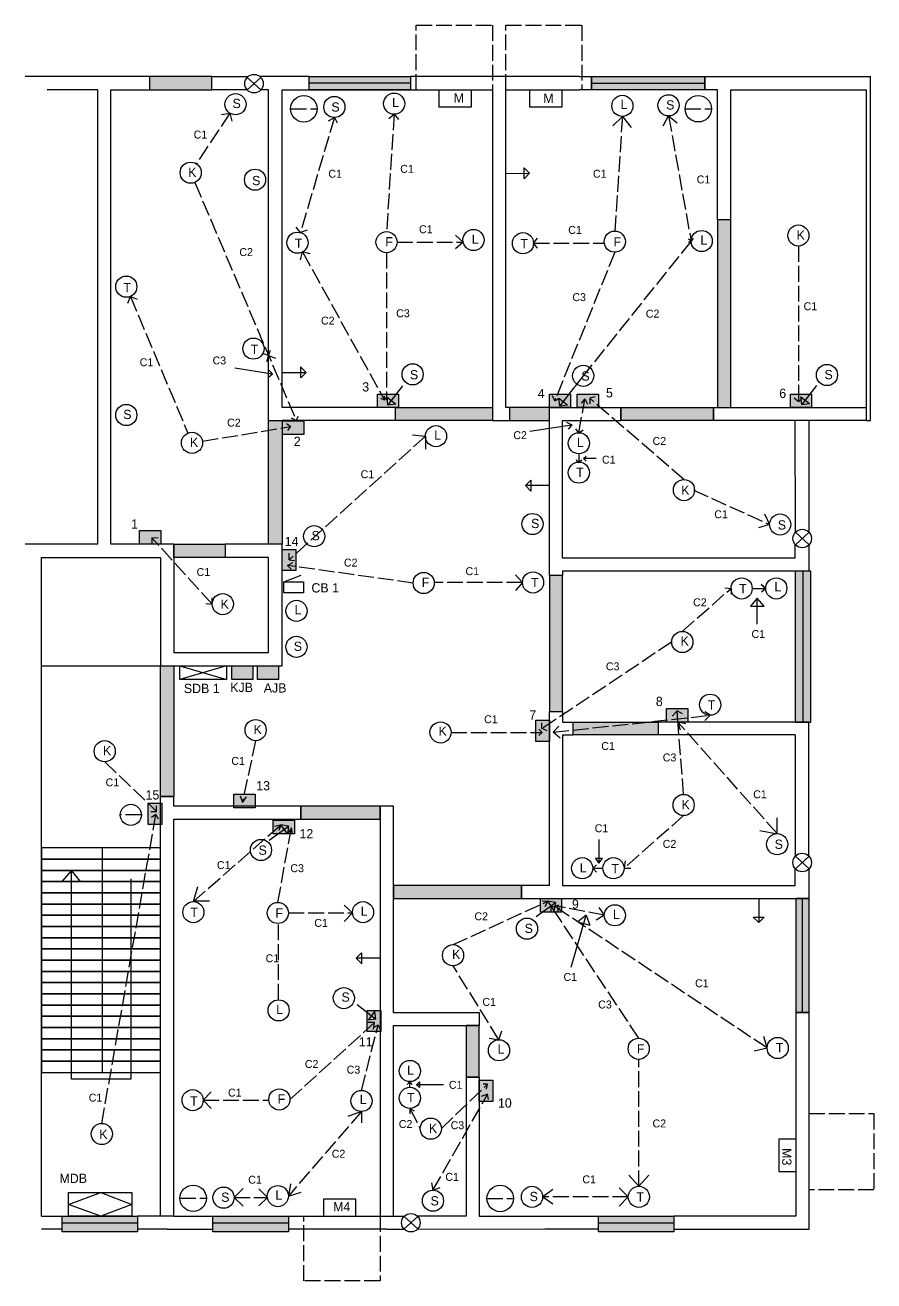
# Model space of a CAD drawing. Header units: inches. Extents: x -1144 to 1313, y -903 to 1079.
# Drawn here: x -1144 to -502, y 129 to 1079 of the extents above; entities that cross this region are included whole.
import ezdxf

# ---------------------------------------------------------------- set-up
doc = ezdxf.new("R2010")
doc.units = ezdxf.units.IN
doc.header["$MEASUREMENT"] = 0
doc.linetypes.add('ACAD_ISO02W100', pattern=[15, 12, -3])
doc.layers.add('Layer1', color=7, linetype='ACAD_ISO02W100')
doc.layers.add('Layer2', color=92, linetype='ACAD_ISO02W100')

# ---------------------------------------------------------------- blocks, each defined once
blk = doc.blocks.new('trt')
for p, q in [((-42.49, 70.6), (-32.14, 61.17)), ((-32.14, 70.6), (-42.49, 61.17))]:
    blk.add_line(p, q)
blk.add_circle((-37.32, 65.89), 7)
blk = doc.blocks.new('M3')
for p, q in [((240.71, 67.94), (227.89, 67.94)), ((227.89, 67.94), (227.89, 43.4)), ((227.89, 43.4), (240.71, 43.4))]:
    blk.add_line(p, q)
blk = doc.blocks.new('dah')
at = {"layer": 'Layer1'}
for p, q in [((-40.93, -33.55), (-40.93, 15.47)), ((16.71, 15.47), (16.71, -33.55)), ((16.71, -33.55), (-40.93, -33.55))]:
    blk.add_line(p, q, dxfattribs=at)
blk = doc.blocks.new('MDB')
for p, q in [((-106.42, -12.96), (-82.07, -3.84)), ((-82.07, -3.84), (-58.65, -12.96)), ((-82.07, -21.62), (-106.42, -12.96)), ((-58.65, -12.96), (-82.07, -21.62))]:
    blk.add_line(p, q)
blk.add_lwpolyline([(-106.42, -3.84), (-58.65, -3.84), (-58.65, -21.62), (-106.42, -21.62)], close=True)
blk = doc.blocks.new('bb')
blk.add_circle((112.08, 28.23), 10)
at = {"layer": 'Layer1'}
blk.add_line((102.08, 28.23), (122.08, 28.23), dxfattribs=at)
blk = doc.blocks.new('arrow')
for p, q in [((216.59, 255.47), (216.59, 237.38)), ((216.59, 237.38), (212.47, 241.49)), ((212.47, 241.49), (220.7, 241.49)), ((216.59, 237.38), (220.74, 241.53))]:
    blk.add_line(p, q)
blk = doc.blocks.new('zx')
blk.add_line((-32.31, 499.24), (-19.04, 504.11))
blk.add_lwpolyline([(-32.31, 499.24), (-17.27, 499.24), (-17.27, 490.84), (-32.31, 490.84)], close=True)

msp = doc.modelspace()

# ---------------------------------------------------------------- hatches: boundary and pattern name
for color, points in [(121, [(-1049.79, 1029.65), (-1002.66, 1029.65), (-1002.66, 1039.8), (-1049.79, 1039.8)]), (121, [(-852.42, 1029.65), (-929.21, 1029.65), (-929.21, 1039.8), (-852.42, 1039.8)]), (121, [(-715.55, 1039.8), (-629.83, 1039.8), (-629.83, 1029.65), (-715.55, 1029.65)]), (44, [(-620.43, 789.47), (-610.32, 789.47), (-610.32, 931.48), (-620.43, 931.48)]), (44, [(-747.48, 789.47), (-777.51, 789.47), (-777.51, 779.8), (-747.48, 779.8)]), (44, [(-693.51, 789.47), (-623.43, 789.47), (-623.43, 779.8), (-693.51, 779.8)]), (8, [(-933.24, 779.46), (-933.24, 769.19), (-949.24, 769.19), (-949.24, 779.46)]), (8, [(-1041.46, 696.49), (-1041.46, 686.22), (-1057.46, 686.22), (-1057.46, 696.49)]), (44, [(-1031.48, 686.22), (-992.62, 686.22), (-992.62, 676.22), (-1031.48, 676.22)]), (8, [(-949.48, 682.19), (-939.21, 682.19), (-939.21, 666.2), (-949.48, 666.2)]), (131, [(-561.48, 551.76), (-549.65, 551.76), (-549.65, 665.8), (-561.48, 665.8)]), (44, [(-747.48, 559.76), (-737.48, 559.76), (-737.48, 662.47), (-747.48, 662.47)]), (44, [(-1041.48, 594.22), (-1031.48, 594.22), (-1031.48, 495.42), (-1041.48, 495.42)]), (64, [(-971.75, 594.21), (-971.75, 583.93), (-987.75, 583.93), (-987.75, 594.21)]), (131, [(-952.3, 594.21), (-952.3, 583.93), (-968.3, 583.93), (-968.3, 594.21)]), (8, [(-642.81, 562.03), (-642.81, 551.76), (-658.81, 551.76), (-658.81, 562.03)]), (8, [(-757.65, 553.08), (-747.38, 553.08), (-747.38, 537.08), (-757.65, 537.08)]), (44, [(-729.5, 551.76), (-665.18, 551.76), (-665.18, 541.98), (-729.5, 541.98)]), (8, [(-970.06, 497.22), (-970.06, 486.94), (-986.06, 486.94), (-986.06, 497.22)]), (8, [(-970.06, 497.22), (-970.06, 486.94), (-986.06, 486.94), (-986.06, 497.22)]), (8, [(-1050.8, 490.28), (-1040.53, 490.28), (-1040.53, 474.28), (-1050.8, 474.28)]), (54, [(-875.48, 488.22), (-935.42, 488.22), (-935.42, 478.22), (-875.48, 478.22)]), (44, [(-875.48, 488.22), (-935.42, 488.22), (-935.42, 478.22), (-875.48, 478.22)]), (8, [(-940.31, 477.5), (-940.31, 467.23), (-956.31, 467.23), (-956.31, 477.5)]), (46, [(-768.5, 428.22), (-865.48, 428.22), (-865.48, 418.22), (-768.5, 418.22)]), (8, [(-738.18, 418.22), (-738.18, 407.95), (-754.17, 407.95), (-754.17, 418.22)]), (131, [(-561.04, 332.22), (-551.04, 332.22), (-551.04, 418.22), (-561.04, 418.22)]), (8, [(-885.31, 333.67), (-875.03, 333.67), (-875.03, 317.67), (-885.31, 317.67)]), (46, [(-810.48, 283.31), (-800.48, 283.31), (-800.48, 322.22), (-810.48, 322.22)]), (9, [(-800.48, 280.87), (-790.21, 280.87), (-790.21, 264.87), (-800.48, 264.87)]), (8, [(-800.48, 280.87), (-790.21, 280.87), (-790.21, 264.87), (-800.48, 264.87)]), (121, [(-1116, 178.22), (-1058.97, 178.22), (-1058.97, 166.35), (-1116, 166.35)]), (121, [(-1001.88, 178.22), (-944.86, 178.22), (-944.86, 166.35), (-1001.88, 166.35)]), (121, [(-710.31, 178.22), (-653.29, 178.22), (-653.29, 166.35), (-710.31, 166.35)])]:
    msp.add_hatch(color=color).paths.add_polyline_path(points)
h = msp.add_hatch(color=8)
h.paths.add_polyline_path([(-861.5, 799.74), (-861.5, 789.47), (-877.5, 789.47), (-877.5, 799.74)])
h.paths.add_polyline_path([(-731.44, 799.72), (-731.44, 789.44), (-747.44, 789.44), (-747.44, 799.72)])
h.paths.add_polyline_path([(-710.35, 799.72), (-710.35, 789.44), (-726.34, 789.44), (-726.34, 799.72)])
h.paths.add_polyline_path([(-549.2, 799.74), (-549.2, 789.47), (-565.2, 789.47), (-565.2, 799.74)])
h = msp.add_hatch(color=44)
h.paths.add_polyline_path([(-949.48, 686.22), (-959.8, 686.22), (-959.8, 779.8), (-949.48, 779.8)])
h.paths.add_polyline_path([(-790.54, 779.8), (-863.79, 779.8), (-863.79, 789.47), (-790.54, 789.47)])

# ---------------------------------------------------------------- linework, layer by layer
for p, q in [((-1049.79, 1039.8), (-1143.99, 1039.8)), ((-1002.66, 1039.8), (-975.27, 1039.8)), ((-929.21, 1039.8), (-966.39, 1039.8)), ((-844.48, 1039.8), (-852.42, 1039.8)), ((-790.54, 1039.8), (-844.48, 1039.8)), ((-724.9, 1039.8), (-790.54, 1039.8)), ((-724.9, 1039.8), (-715.55, 1039.8)), ((-715.55, 1039.8), (-715.55, 1029.65)), ((-629.83, 1029.65), (-629.83, 1039.8)), ((-629.83, 1039.8), (-504.55, 1039.8)), ((-504.55, 779.8), (-504.55, 1039.8)), ((-1088.86, 1029.65), (-1127.29, 1029.65)), ((-1088.86, 921.22), (-1088.86, 1029.65)), ((-1079.25, 921.22), (-1079.25, 1029.65)), ((-1079.25, 1029.65), (-1049.79, 1029.65)), ((-976.03, 1029.65), (-1002.66, 1029.65)), ((-959.8, 1029.65), (-965.68, 1029.65)), ((-959.8, 779.8), (-959.8, 1029.65)), ((-949.48, 789.47), (-949.48, 1029.65)), ((-949.48, 1029.65), (-790.54, 1029.65)), ((-852.42, 1034.68), (-929.21, 1034.68)), ((-790.54, 1029.65), (-790.54, 779.8)), ((-780.51, 789.47), (-780.51, 1029.65)), ((-780.51, 1029.65), (-724.9, 1029.65)), ((-715.55, 1029.65), (-724.9, 1029.65)), ((-715.55, 1034.68), (-629.83, 1034.68)), ((-620.43, 1029.65), (-629.83, 1029.65)), ((-620.43, 931.48), (-620.43, 1029.65)), ((-610.32, 931.48), (-610.32, 1029.65)), ((-610.32, 1029.65), (-507.55, 1029.65)), ((-507.55, 779.8), (-507.55, 1029.65)), ((-995.34, 1010.99), (-989.24, 1012.15)), ((-995.34, 1010.99), (-995.34, 1010.99)), ((-989.24, 1012.15), (-987.51, 1005.98)), ((-914.4, 1006.29), (-910.07, 1008.79)), ((-910.07, 1008.79), (-907.98, 1004.84)), ((-868.84, 1008.15), (-864.86, 1011.26)), ((-868.84, 1008.15), (-868.84, 1008.15)), ((-864.86, 1011.26), (-861.59, 1007.33)), ((-699.4, 1002.63), (-692.26, 1009.61)), ((-692.26, 1009.61), (-685.73, 1001.21)), ((-661.37, 1002.49), (-657.33, 1010.03)), ((-657.33, 1010.03), (-650.83, 1004.77)), ((-914.4, 1006.29), (-914.4, 1006.29)), ((-699.4, 1002.77), (-699.4, 1002.63)), ((-661.37, 1002.49), (-661.37, 1002.49)), ((-1088.86, 686.22), (-1088.86, 921.22)), ((-1079.25, 686.22), (-1079.25, 921.22)), ((-935.75, 921.82), (-939.03, 926.01)), ((-930.66, 923.66), (-935.75, 921.82)), ((-930.66, 923.66), (-930.66, 923.66)), ((-818.39, 919.93), (-818.39, 919.93)), ((-818.39, 919.93), (-812.69, 914.56)), ((-812.69, 914.56), (-818.39, 909.43)), ((-759.47, 913.74), (-756.38, 917.54)), ((-756.38, 909.95), (-759.47, 913.74)), ((-640.26, 915.38), (-642.32, 916.93)), ((-642.16, 914.56), (-640.26, 915.38)), ((-641.39, 914.89), (-641.39, 914.89)), ((-640.48, 913.33), (-640.26, 915.38)), ((-640.37, 914.34), (-640.37, 914.34)), ((-638.76, 917.61), (-640.26, 915.38)), ((-638.76, 917.61), (-638.76, 917.61)), ((-935.63, 901.2), (-934.14, 907.15)), ((-928.35, 905.62), (-934.14, 907.15)), ((-928.35, 905.62), (-928.35, 905.62)), ((-756.38, 909.95), (-756.38, 909.95)), ((-935.63, 901.2), (-935.63, 901.2)), ((-1066.33, 868.44), (-1064.36, 873.52)), ((-1064.36, 873.52), (-1059.25, 871.53)), ((-1066.33, 868.44), (-1066.33, 868.44)), ((-959.8, 828.78), (-964.15, 830.5)), ((-959.8, 828.78), (-961.5, 823.96)), ((-959.8, 828.78), (-958.37, 832.84)), ((-959.8, 828.78), (-954.68, 826.77)), ((-985.48, 819.52), (-956.87, 815.03)), ((-956.87, 815.03), (-959.8, 818.02)), ((-959.8, 812.61), (-956.87, 815.03)), ((-872.12, 795.09), (-872.12, 798.07)), ((-863.79, 789.47), (-949.48, 789.47)), ((-872.12, 795.09), (-874.92, 796.3)), ((-870.62, 795.43), (-872.12, 797.27)), ((-870.62, 795.43), (-869.38, 797.43)), ((-777.51, 789.47), (-780.51, 789.47)), ((-747.48, 662.47), (-747.48, 789.47)), ((-747.48, 789.47), (-693.51, 789.47)), ((-693.51, 789.47), (-693.51, 779.8)), ((-623.43, 779.8), (-623.43, 789.47)), ((-623.43, 789.47), (-620.43, 789.47)), ((-620.43, 789.47), (-507.55, 789.47)), ((-863.79, 779.8), (-949.48, 779.8)), ((-938.92, 779.8), (-942.54, 781.57)), ((-938.92, 779.8), (-937.21, 782.9)), ((-938.78, 779.46), (-938.78, 779.46)), ((-938.78, 779.46), (-938.78, 779.46)), ((-938.78, 779.46), (-938.78, 779.46)), ((-938.78, 779.46), (-938.78, 779.46)), ((-938.78, 779.46), (-938.78, 779.46)), ((-938.78, 779.46), (-938.78, 779.46)), ((-938.78, 779.46), (-938.78, 779.46)), ((-938.78, 779.46), (-938.78, 779.46)), ((-938.78, 779.46), (-938.78, 779.46)), ((-790.54, 779.8), (-777.51, 779.8)), ((-737.48, 675.51), (-737.48, 779.8)), ((-737.48, 779.8), (-693.51, 779.8)), ((-507.55, 779.8), (-623.43, 779.8)), ((-551.04, 779.8), (-561.48, 779.8)), ((-561.38, 695.19), (-561.48, 779.8)), ((-551.04, 695.18), (-551.04, 779.8)), ((-507.55, 779.8), (-504.55, 779.8)), ((-943.18, 775.06), (-946.24, 777.13)), ((-943.18, 775.06), (-945.5, 772.25)), ((-762.18, 771.63), (-730.47, 776.57)), ((-734.53, 778.55), (-730.47, 776.57)), ((-730.47, 776.57), (-733.19, 773.25)), ((-721.74, 750.89), (-719.56, 752.82)), ((-712.15, 750.89), (-721.74, 750.89)), ((-719.56, 748.87), (-721.74, 750.89)), ((-712.15, 750.89), (-712.15, 750.89)), ((-1088.86, 686.22), (-1143.99, 686.22)), ((-1031.48, 686.22), (-1079.25, 686.22)), ((-949.48, 686.22), (-992.62, 686.22)), ((-949.48, 594.22), (-949.48, 686.22)), ((-561.48, 675.51), (-561.48, 685.89)), ((-551.04, 665.8), (-551.04, 685.61)), ((-1131.48, 599.22), (-1131.48, 676.22)), ((-1131.48, 676.22), (-1041.48, 676.22)), ((-1041.48, 676.22), (-1041.48, 594.22)), ((-1031.48, 681.22), (-1031.48, 604.22)), ((-959.8, 676.22), (-992.62, 676.22)), ((-959.8, 604.22), (-959.8, 676.22)), ((-561.48, 675.51), (-737.48, 675.51)), ((-561.48, 665.8), (-737.48, 665.8)), ((-737.48, 665.8), (-737.48, 662.47)), ((-555.4, 551.76), (-555.4, 665.8)), ((-590.22, 645.41), (-595.47, 639.3)), ((-595.47, 639.3), (-584.98, 639.3)), ((-590.22, 625.76), (-590.22, 645.41)), ((-584.98, 639.3), (-590.22, 645.41)), ((-590.22, 625.76), (-590.22, 625.76)), ((-1131.48, 483.22), (-1131.48, 599.22)), ((-1031.48, 604.22), (-959.8, 604.22)), ((-1131.48, 594.22), (-1041.48, 594.22)), ((-1041.48, 594.22), (-1031.48, 594.22)), ((-1031.48, 594.22), (-954.48, 594.22)), ((-1027.04, 594.22), (-991.71, 583.93)), ((-991.71, 594.22), (-1027.04, 583.93)), ((-747.48, 428.22), (-747.48, 559.76)), ((-747.48, 559.76), (-737.48, 559.76)), ((-737.48, 559.76), (-737.48, 551.76)), ((-737.48, 551.76), (-729.5, 551.76)), ((-551.04, 551.76), (-665.18, 551.76)), ((-555.4, 551.76), (-551.04, 551.76)), ((-555.4, 551.76), (-555.4, 551.76)), ((-551.12, 450.25), (-551.12, 551.76)), ((-737.48, 541.98), (-737.48, 428.22)), ((-737.48, 541.98), (-729.5, 541.98)), ((-561.48, 541.98), (-665.18, 541.98)), ((-561.48, 541.98), (-561.48, 450.18)), ((-1041.48, 483.22), (-1041.48, 495.42)), ((-1041.48, 495.42), (-1031.48, 495.42)), ((-1031.48, 488.22), (-1031.48, 495.42)), ((-935.42, 488.22), (-1031.48, 488.22)), ((-1031.48, 488.22), (-1031.48, 488.22)), ((-1031.48, 488.22), (-1031.48, 488.22)), ((-935.42, 478.22), (-935.42, 488.22)), ((-865.48, 488.22), (-875.48, 488.22)), ((-875.48, 488.22), (-875.48, 194.22)), ((-865.48, 332.22), (-865.48, 488.22)), ((-1131.48, 178.22), (-1131.48, 483.22)), ((-1041.48, 178.22), (-1041.48, 483.22)), ((-1031.48, 178.22), (-1031.48, 478.22)), ((-1031.48, 478.22), (-935.42, 478.22)), ((-1085.82, 456.56), (-1085.82, 286.86)), ((-710.05, 462.8), (-710.05, 462.8)), ((-710.05, 462.8), (-710.05, 444.95)), ((-707.19, 448.52), (-712.48, 448.52)), ((-712.48, 448.52), (-710.05, 444.95)), ((-710.05, 444.95), (-707.19, 448.52)), ((-1108.98, 439.59), (-1116.27, 431.1)), ((-1108.98, 281.78), (-1108.98, 439.59)), ((-1102.19, 431.1), (-1108.98, 439.59)), ((-561.48, 428.22), (-561.48, 440.76)), ((-551.04, 418.22), (-551.1, 440.8)), ((-1131.48, 433.22), (-1131.48, 433.22)), ((-1116.27, 431.1), (-1102.19, 431.1)), ((-1063.98, 433.22), (-1063.98, 281.78)), ((-747.48, 428.22), (-768.5, 428.22)), ((-768.5, 428.22), (-768.5, 418.22)), ((-737.48, 428.22), (-561.48, 428.22)), ((-768.5, 418.22), (-551.04, 418.22)), ((-555.91, 332.22), (-555.91, 418.22)), ((-731.04, 366.27), (-719.75, 405.76)), ((-719.75, 405.76), (-726.02, 400.66)), ((-726.02, 400.66), (-716.83, 398.04)), ((-719.75, 405.76), (-716.83, 398.04)), ((-865.48, 332.22), (-800.48, 332.22)), ((-800.48, 332.22), (-800.48, 322.22)), ((-551.04, 332.22), (-561.04, 332.22)), ((-561.04, 332.22), (-561.04, 178.22)), ((-551.04, 332.22), (-555.91, 332.22)), ((-551.04, 168.22), (-551.04, 332.22)), ((-865.48, 178.22), (-865.48, 322.22)), ((-865.48, 322.22), (-800.48, 322.22)), ((-1063.98, 281.78), (-1108.98, 281.78)), ((-848.05, 277.47), (-845.67, 279.65)), ((-827.65, 277.47), (-848.05, 277.47)), ((-845.67, 275.45), (-848.05, 277.47)), ((-845.67, 279.65), (-845.67, 275.45)), ((-827.65, 277.47), (-827.65, 277.47)), ((-800.48, 283.31), (-810.48, 283.31)), ((-810.48, 283.31), (-810.48, 178.22)), ((-800.48, 283.31), (-800.48, 178.22)), ((-1131.48, 178.22), (-1116, 178.22)), ((-1058.97, 172.91), (-1116, 172.91)), ((-1031.48, 178.22), (-1058.97, 178.22)), ((-1058.97, 178.22), (-1058.97, 172.91)), ((-1058.97, 172.91), (-1058.97, 172.91)), ((-1031.48, 178.22), (-1001.88, 178.22)), ((-944.86, 172.91), (-1001.88, 172.91)), ((-944.86, 178.22), (-865.48, 178.22)), ((-944.86, 178.22), (-944.86, 172.91)), ((-944.86, 172.91), (-944.86, 172.91)), ((-865.48, 178.22), (-857.07, 178.22)), ((-810.48, 178.22), (-847.4, 178.22)), ((-800.48, 178.22), (-795.48, 178.22)), ((-795.48, 178.22), (-750.96, 178.22)), ((-750.96, 178.22), (-710.31, 178.22)), ((-653.29, 172.91), (-710.31, 172.91)), ((-693.94, 172.91), (-693.94, 172.91)), ((-653.29, 178.22), (-653.29, 172.91)), ((-561.04, 178.22), (-653.29, 178.22)), ((-653.29, 178.22), (-653.29, 168.22)), ((-1116, 168.22), (-1131.48, 168.22)), ((-1036.48, 168.22), (-1058.97, 168.22)), ((-1036.48, 168.22), (-1001.88, 168.22)), ((-870.48, 168.22), (-944.86, 168.22)), ((-870.48, 168.22), (-857.19, 168.22)), ((-846.82, 168.22), (-750.96, 168.44)), ((-750.96, 168.44), (-710.31, 168.53)), ((-653.29, 168.22), (-551.04, 168.22))]:
    msp.add_line(p, q)
for points in [[(-1049.79, 1029.65), (-1002.66, 1029.65), (-1002.66, 1039.8), (-1049.79, 1039.8)], [(-852.42, 1029.65), (-929.21, 1029.65), (-929.21, 1039.8), (-852.42, 1039.8)], [(-715.55, 1039.8), (-629.83, 1039.8), (-629.83, 1029.65), (-715.55, 1029.65)], [(-620.43, 789.47), (-610.32, 789.47), (-610.32, 931.48), (-620.43, 931.48)], [(-861.5, 799.74), (-861.5, 789.47), (-877.5, 789.47), (-877.5, 799.74)], [(-731.44, 799.72), (-731.44, 789.44), (-747.44, 789.44), (-747.44, 799.72)], [(-710.35, 799.72), (-710.35, 789.44), (-726.34, 789.44), (-726.34, 799.72)], [(-549.2, 799.74), (-549.2, 789.47), (-565.2, 789.47), (-565.2, 799.74)], [(-790.54, 779.8), (-863.79, 779.8), (-863.79, 789.47), (-790.54, 789.47)], [(-747.48, 789.47), (-777.51, 789.47), (-777.51, 779.8), (-747.48, 779.8)], [(-693.51, 789.47), (-623.43, 789.47), (-623.43, 779.8), (-693.51, 779.8)], [(-949.48, 686.22), (-959.8, 686.22), (-959.8, 779.8), (-949.48, 779.8)], [(-933.24, 779.46), (-933.24, 769.19), (-949.24, 769.19), (-949.24, 779.46)], [(-1041.46, 696.49), (-1041.46, 686.22), (-1057.46, 686.22), (-1057.46, 696.49)], [(-1031.48, 686.22), (-992.62, 686.22), (-992.62, 676.22), (-1031.48, 676.22)], [(-949.48, 682.19), (-939.21, 682.19), (-939.21, 666.2), (-949.48, 666.2)], [(-561.48, 551.76), (-549.65, 551.76), (-549.65, 665.8), (-561.48, 665.8)], [(-747.48, 559.76), (-737.48, 559.76), (-737.48, 662.47), (-747.48, 662.47)], [(-1041.48, 594.22), (-1031.48, 594.22), (-1031.48, 495.42), (-1041.48, 495.42)], [(-1027.04, 594.22), (-991.71, 594.22), (-991.71, 583.93), (-1027.04, 583.93)], [(-971.75, 594.21), (-971.75, 583.93), (-987.75, 583.93), (-987.75, 594.21)], [(-952.3, 594.21), (-952.3, 583.93), (-968.3, 583.93), (-968.3, 594.21)], [(-642.81, 562.03), (-642.81, 551.76), (-658.81, 551.76), (-658.81, 562.03)], [(-757.65, 553.08), (-747.38, 553.08), (-747.38, 537.08), (-757.65, 537.08)], [(-729.5, 551.76), (-665.18, 551.76), (-665.18, 541.98), (-729.5, 541.98)], [(-970.06, 497.22), (-970.06, 486.94), (-986.06, 486.94), (-986.06, 497.22)], [(-1050.8, 490.28), (-1040.53, 490.28), (-1040.53, 474.28), (-1050.8, 474.28)], [(-875.48, 488.22), (-935.42, 488.22), (-935.42, 478.22), (-875.48, 478.22)], [(-940.31, 477.5), (-940.31, 467.23), (-956.31, 467.23), (-956.31, 477.5)], [(-1041.48, 456.56), (-1131.48, 456.56), (-1131.48, 448.07), (-1041.48, 448.07)], [(-1041.48, 448.07), (-1131.48, 448.07), (-1131.48, 439.59), (-1041.48, 439.59)], [(-1041.48, 439.59), (-1131.48, 439.59), (-1131.48, 431.1), (-1041.48, 431.1)], [(-1041.48, 431.1), (-1131.48, 431.1), (-1131.48, 422.62), (-1041.48, 422.62)], [(-768.5, 428.22), (-865.48, 428.22), (-865.48, 418.22), (-768.5, 418.22)], [(-1041.48, 422.62), (-1131.48, 422.62), (-1131.48, 414.13), (-1041.48, 414.13)], [(-738.18, 418.22), (-738.18, 407.95), (-754.17, 407.95), (-754.17, 418.22)], [(-561.04, 332.22), (-551.04, 332.22), (-551.04, 418.22), (-561.04, 418.22)], [(-1041.48, 414.13), (-1131.48, 414.13), (-1131.48, 405.65), (-1041.48, 405.65)], [(-1041.48, 405.65), (-1131.48, 405.65), (-1131.48, 397.16), (-1041.48, 397.16)], [(-1041.48, 397.16), (-1131.48, 397.16), (-1131.48, 388.68), (-1041.48, 388.68)], [(-1041.48, 388.68), (-1131.48, 388.68), (-1131.48, 380.2), (-1041.48, 380.2)], [(-1041.48, 380.2), (-1131.48, 380.2), (-1131.48, 371.71), (-1041.48, 371.71)], [(-1041.48, 371.71), (-1131.48, 371.71), (-1131.48, 363.23), (-1041.48, 363.23)], [(-1041.48, 363.23), (-1131.48, 363.23), (-1131.48, 354.74), (-1041.48, 354.74)], [(-1041.48, 354.74), (-1131.48, 354.74), (-1131.48, 346.26), (-1041.48, 346.26)], [(-1041.48, 346.26), (-1131.48, 346.26), (-1131.48, 337.77), (-1041.48, 337.77)], [(-1041.48, 337.77), (-1131.48, 337.77), (-1131.48, 329.29), (-1041.48, 329.29)], [(-885.31, 333.67), (-875.03, 333.67), (-875.03, 317.67), (-885.31, 317.67)], [(-1041.48, 329.29), (-1131.48, 329.29), (-1131.48, 320.8), (-1041.48, 320.8)], [(-1041.48, 320.8), (-1131.48, 320.8), (-1131.48, 312.32), (-1041.48, 312.32)], [(-810.48, 283.31), (-800.48, 283.31), (-800.48, 322.22), (-810.48, 322.22)], [(-1041.48, 312.32), (-1131.48, 312.32), (-1131.48, 303.83), (-1041.48, 303.83)], [(-1041.48, 303.83), (-1131.48, 303.83), (-1131.48, 295.35), (-1041.48, 295.35)], [(-1041.48, 295.35), (-1131.48, 295.35), (-1131.48, 286.86), (-1041.48, 286.86)], [(-800.48, 280.87), (-790.21, 280.87), (-790.21, 264.87), (-800.48, 264.87)], [(-875.48, 194.22), (-875.48, 194.22)], [(-1116, 178.22), (-1058.97, 178.22), (-1058.97, 166.35), (-1116, 166.35)], [(-1001.88, 178.22), (-944.86, 178.22), (-944.86, 166.35), (-1001.88, 166.35)], [(-875.48, 178.22), (-875.48, 178.22)], [(-875.48, 178.22), (-875.48, 178.22)], [(-710.31, 178.22), (-653.29, 178.22), (-653.29, 166.35), (-710.31, 166.35)]]:
    msp.add_lwpolyline(points, close=True)
msp.add_lwpolyline([(-875.48, 194.22), (-875.48, 178.22)])
for centre in [(-984.86, 1018.85), (-864.86, 1019.26), (-692.26, 1017.61), (-657.33, 1018.03), (-910.07, 1016.79), (-1018.74, 967.08), (-970.07, 961.78), (-938.01, 914.15), (-870.62, 914.56), (-804.86, 916.21), (-767.47, 913.74), (-698.01, 914.97), (-632.26, 915.38), (-559.11, 919.6), (-1067.47, 880.9), (-971.3, 834.09), (-850.9, 814.64), (-721.87, 813.52), (-537.54, 814.13), (-1067.47, 783.86), (-1017.76, 762.82), (-833.23, 767.85), (-725.15, 762.52), (-725.15, 740.34), (-645.68, 727.1), (-760.27, 701.41), (-572.94, 701.09), (-925.34, 692.22), (-842.51, 656.84), (-759.81, 657.29), (-602.08, 652.76), (-575.85, 652.76), (-994.5, 640.89), (-938.72, 635.77), (-646.92, 612.26), (-938.78, 608.57), (-625.89, 564.81), (-969.66, 545.64), (-829.78, 543.86), (-1083.78, 529.66), (-645.92, 489.02), (-1064.04, 481.54), (-575.16, 459.34), (-965.62, 454.97), (-722.62, 441.2), (-699.01, 441.2), (-1016.72, 407.97), (-952.84, 407.39), (-888.38, 407.97), (-697.92, 405.64), (-764.38, 395.48), (-820.31, 375.42), (-902.9, 342.99), (-952.26, 333.71), (-785.58, 303.54), (-679.89, 304.7), (-574.77, 305.28), (-852.95, 287.87), (-852.95, 267.56), (-1017.3, 265.82), (-951.68, 266.4), (-889.54, 265.24), (-1085.97, 240.26), (-837.18, 244.3), (-993.88, 192.14), (-952.84, 193.3), (-760.61, 192.72), (-679.77, 192.72), (-835.53, 189.82)]:
    msp.add_circle(centre, 8)
at = {"layer": 'Layer1'}
for p, q in [((-989.24, 1012.15), (-1014.36, 973.77)), ((-910.07, 1008.79), (-935.75, 921.82)), ((-864.86, 1011.26), (-870.62, 922.56)), ((-692.26, 1009.61), (-698.01, 922.97)), ((-657.33, 1010.03), (-640.26, 915.38)), ((-1015.6, 959.72), (-938.78, 779.46)), ((-862.62, 914.56), (-812.69, 914.56)), ((-759.47, 913.74), (-705.92, 913.74)), ((-640.26, 915.38), (-721.87, 813.52)), ((-559.11, 911.6), (-559.11, 793.82)), ((-934.14, 907.15), (-872.12, 795.09)), ((-870.62, 906.56), (-870.62, 795.43)), ((-698.01, 906.97), (-743.41, 794.63)), ((-1064.36, 873.52), (-1020.86, 770.19)), ((-721.87, 813.52), (-728.27, 805.54)), ((-743.41, 794.63), (-745.08, 798.35)), ((-743.41, 794.63), (-742.57, 796.71)), ((-743.41, 794.63), (-740.3, 796.71)), ((-725.15, 770.52), (-720.63, 796.03)), ((-720.63, 796.03), (-723.42, 792.81)), ((-720.63, 796.03), (-718.59, 792.06)), ((-712.9, 797.53), (-716.98, 796.56)), ((-645.68, 735.1), (-716.98, 796.56)), ((-716.98, 796.56), (-716.98, 792.38)), ((-559.11, 793.82), (-562.26, 796.65)), ((-556.13, 796.65), (-559.11, 793.82)), ((-1009.86, 764.11), (-943.18, 775.06)), ((-725.15, 770.52), (-727.39, 773.5)), ((-725.15, 770.52), (-722.02, 772.75)), ((-841.23, 767.85), (-944.19, 674.43)), ((-850.91, 768.93), (-841.23, 767.85)), ((-841.23, 767.85), (-841.23, 758.09)), ((-725.15, 754.52), (-725.15, 748.34)), ((-727.23, 750), (-725.15, 748.34)), ((-725.15, 748.34), (-722.95, 750)), ((-638.51, 727.1), (-580.94, 701.09)), ((-584.65, 709.25), (-580.94, 701.09)), ((-580.94, 701.09), (-589.29, 698.47)), ((-1002.5, 640.89), (-1048.06, 691.02)), ((-1048.06, 691.02), (-1048.06, 686.22)), ((-1043.24, 690.64), (-1048.06, 691.02)), ((-1031.48, 686.22), (-1031.48, 681.22)), ((-944.19, 674.43), (-944.19, 679.49)), ((-944.19, 674.43), (-940.29, 673.95)), ((-945.41, 670.08), (-941.61, 672.48)), ((-850.51, 656.84), (-945.41, 670.08)), ((-942.81, 667.28), (-945.41, 670.08)), ((-767.81, 657.29), (-834.53, 657.29)), ((-773.13, 662.99), (-767.81, 657.29)), ((-767.81, 657.29), (-773.13, 651.23)), ((-583.85, 652.76), (-587.25, 655.61)), ((-587.25, 655.61), (-583.85, 652.76)), ((-646.92, 620.26), (-610.08, 652.76)), ((-614.87, 653.18), (-610.08, 652.76)), ((-610.08, 652.76), (-610.08, 648.13)), ((-594.08, 652.76), (-583.85, 652.76)), ((-583.85, 652.76), (-587.14, 650.05)), ((-1007.23, 641.36), (-1002.5, 640.89)), ((-1002.5, 640.89), (-1002.5, 645.61)), ((-654.92, 612.26), (-753.13, 546.75)), ((-954.48, 594.22), (-949.48, 594.22)), ((-650.93, 560.31), (-654.62, 556.18)), ((-645.92, 497.02), (-650.93, 560.31)), ((-646.81, 557.95), (-650.93, 560.31)), ((-650.26, 551.76), (-650.93, 560.31)), ((-753.13, 546.75), (-753.13, 551.25)), ((-744.59, 544.04), (-625.89, 556.81)), ((-575.16, 467.34), (-650.26, 551.76)), ((-644.24, 550.26), (-650.26, 551.76)), ((-650.26, 551.76), (-648.42, 545.74)), ((-625.89, 556.81), (-629.92, 559.35)), ((-625.89, 556.81), (-629.78, 552.91)), ((-821.78, 543.86), (-753.01, 543.86)), ((-755.48, 546.25), (-753.01, 543.86)), ((-753.01, 543.86), (-755.48, 541.47)), ((-749.07, 545.1), (-753.13, 546.75)), ((-744.59, 544.04), (-740.4, 548.63)), ((-739.26, 539.59), (-744.59, 544.04)), ((-644.24, 550.26), (-644.24, 550.26)), ((-969.66, 537.64), (-979.69, 490.97)), ((-1083.78, 521.66), (-1044.52, 484.06)), ((-981.34, 495.88), (-979.69, 490.97)), ((-979.69, 490.97), (-976.6, 495.18)), ((-1044.52, 484.06), (-1044.52, 488.49)), ((-1085.97, 248.26), (-1045.01, 481.94)), ((-1056.04, 481.54), (-1072.04, 481.54)), ((-1048.95, 484.06), (-1044.52, 484.06)), ((-1045.01, 481.94), (-1048.3, 479.62)), ((-1043.18, 478.28), (-1045.01, 481.94)), ((-645.92, 481.02), (-691.01, 441.2)), ((-575.16, 467.34), (-575.16, 480.87)), ((-1016.72, 415.97), (-950.55, 473.99)), ((-955.27, 473.05), (-950.55, 473.99)), ((-952.84, 415.39), (-942.54, 471.84)), ((-950.55, 473.99), (-952.12, 469.64)), ((-942.54, 471.84), (-945.65, 467.33)), ((-941.8, 467.33), (-942.54, 471.84)), ((-588.18, 469.67), (-575.16, 467.34)), ((-690.08, 446.68), (-691.01, 441.2)), ((-714.62, 441.2), (-711.77, 443.7)), ((-714.62, 441.2), (-707.01, 441.2)), ((-711.77, 438.23), (-714.62, 441.2)), ((-691.01, 441.2), (-685.8, 441.2)), ((-1016.72, 415.97), (-1013.19, 427.9)), ((-1004.58, 416.3), (-1016.35, 416.3)), ((-896.36, 407.39), (-902.58, 413.32)), ((-820.31, 383.42), (-748.68, 416.19)), ((-752.9, 416.53), (-748.74, 416.2)), ((-748.68, 416.19), (-750.88, 411.9)), ((-679.89, 312.7), (-746.26, 412.86)), ((-746.26, 412.86), (-746.26, 408.82)), ((-746.26, 412.86), (-742.41, 411.92)), ((-742.37, 412.67), (-740.25, 413.49)), ((-705.92, 405.64), (-742.37, 412.67)), ((-742.37, 412.67), (-741.18, 410.76)), ((-741.18, 410.76), (-739.23, 411.28)), ((-582.77, 305.28), (-741.18, 410.76)), ((-741.18, 410.76), (-741.18, 408.85)), ((-710.02, 411.51), (-705.92, 405.64)), ((-952.26, 341.71), (-952.26, 399.41)), ((-944.84, 407.39), (-896.36, 407.39)), ((-902.58, 401.02), (-896.36, 407.39)), ((-705.92, 405.64), (-712.08, 401.81)), ((-785.58, 311.54), (-820.31, 367.42)), ((-943.68, 266.4), (-879.69, 324.59)), ((-879.69, 324.59), (-885.31, 324.59)), ((-880.38, 319.48), (-879.69, 324.59)), ((-889.54, 273.24), (-877, 322.62)), ((-877, 322.62), (-880.38, 320.67)), ((-877, 322.62), (-875.48, 319.47)), ((-785.58, 311.54), (-783.3, 318.24)), ((-582.77, 305.28), (-585.39, 313.87)), ((-792.9, 312.78), (-785.58, 311.54)), ((-592.68, 303.05), (-582.77, 305.28)), ((-679.77, 200.72), (-679.77, 296.7)), ((-852.95, 279.87), (-854.9, 277.73)), ((-852.95, 275.56), (-852.95, 279.87)), ((-851.16, 277.73), (-852.95, 279.87)), ((-829.18, 244.3), (-794.15, 278.02)), ((-794.15, 278.02), (-797.59, 278.02)), ((-794.91, 274.19), (-794.15, 278.02)), ((-1009.3, 265.82), (-1003.19, 272.1)), ((-835.53, 197.82), (-794.15, 270.26)), ((-794.15, 270.26), (-799.09, 268.58)), ((-793.51, 266.39), (-794.15, 270.26)), ((-1009.3, 265.82), (-959.66, 265.82)), ((-1003.19, 259.55), (-1009.3, 265.82)), ((-889.54, 257.24), (-944.84, 193.3)), ((-889.54, 257.24), (-899.94, 253.4)), ((-889.54, 257.24), (-889.54, 248.66)), ((-852.95, 259.56), (-845.18, 244.3)), ((-852.95, 259.56), (-852.95, 255.62)), ((-849.44, 257.53), (-852.95, 259.56)), ((-687.41, 209.08), (-679.77, 200.72)), ((-679.77, 200.72), (-672.15, 209.08)), ((-943.22, 202.63), (-944.84, 193.3)), ((-836.61, 203.25), (-835.53, 197.82)), ((-835.53, 197.82), (-830.19, 199.8)), ((-694.69, 199.46), (-687.77, 192.72)), ((-978.96, 199), (-985.88, 192.14)), ((-985.88, 192.14), (-960.76, 192.14)), ((-985.88, 192.14), (-978.96, 185.61)), ((-967.23, 198.72), (-960.76, 192.14)), ((-960.76, 192.14), (-967.23, 185.89)), ((-944.84, 193.3), (-935.12, 196.21)), ((-752.61, 192.72), (-744.93, 198.52)), ((-687.77, 192.72), (-752.61, 192.72)), ((-744.93, 187.26), (-752.61, 192.72)), ((-687.77, 192.72), (-694.69, 185.62))]:
    msp.add_line(p, q, dxfattribs=at)
at = {"layer": 'Layer2'}
for p, q in [((-984.86, 1018.85), (-984.86, 1018.85)), ((-984.86, 1018.85), (-984.86, 1018.85)), ((-984.86, 1018.85), (-984.86, 1018.85)), ((-1018.74, 967.08), (-1018.69, 966.97))]:
    msp.add_line(p, q, dxfattribs=at)

# ---------------------------------------------------------------- block references
for name, p in [('trt', (-933.51, 968.5)), ('bb', (-746.92, 987.23)), ('bb', (-1045.26, 987.14)), ('trt', (-518.89, 624.59)), ('zx', (-916.09, 158.58)), ('trt', (-518.95, 379.62)), ('arrow', (-805.7, 162.75)), ('M3', (-801.75, 168.45)), ('bb', (-1128.98, 163.4)), ('bb', (-896.74, 163.28)), ('MDB', (-1004.72, 199.84)), ('trt', (-814.92, 107.27))]:
    msp.add_blockref(name, p)
for name, p, rotation in [('M3', (-763.01, 788.94), 90), ('M3', (-694.49, 788.94), 90), ('arrow', (-523.53, 751.75), 90.39984894104003), ('arrow', (-692.51, 601.17), 90.39984894104003), ('arrow', (-1186.05, 736.08), 322.309942674386), ('arrow', (-1056.08, 735.51), 322.3099426743846), ('arrow', (-873.13, 736.39), 322.3099426743846), ('arrow', (-1003.71, 946.23), 270.19992447052), ('arrow', (-625.37, 437.59), 126.037032597341), ('arrow', (-423.56, 379.79), 126.037032597341), ('arrow', (-1131.71, 588.88), 270.19992447052), ('arrow', (-823.19, 10.48), 52.30994267438195), ('M3', (-961.7, 418.92), 270)]:
    msp.add_blockref(name, p, dxfattribs=dict(rotation=rotation))
at = {"layer": 'Layer1'}
for p, rotation in [((-831.47, 1045.12), 180), ((-763.8, 1045.12), 180), ((-535.57, 239.04), 90)]:
    msp.add_blockref('dah', p, dxfattribs=dict(at, rotation=rotation))
msp.add_blockref('dah', (-892.19, 162.75), dxfattribs=at)

# ---------------------------------------------------------------- texts
at = {"attachment_point": 1}
for s, insert, char_height, width in [('{\\C3;M}', (-819.8, 1027.15), 7, 21.2999), ('{\\C3;M}', (-751.97, 1026.85), 7, 21.2999), ('S', (-987.12, 1022.95), 7, 21.2999), ('S', (-912.32, 1020.25), 7, 21.2999), ('L', (-866.47, 1023.68), 7, 21.2999), ('L', (-693.63, 1022.33), 7, 21.2999), ('S', (-659.16, 1021.83), 7, 21.2999), ('C1', (-1016.53, 998.92), 6, 21.2999), ('K', (-1020.67, 970.86), 7, 21.2999), ('C1', (-914.61, 969.3), 6, 21.2999), ('C1', (-860.26, 973), 6, 21.2999), ('C1', (-714.49, 969.3), 6, 21.2999), ('S', (-972.32, 964.64), 7, 21.2999), ('C1', (-636.04, 964.98), 6, 21.2999), ('C1', (-846.05, 927.34), 6, 21.2999), ('C1', (-733.2, 926.8), 6, 21.2999), ('K', (-560.48, 923.4), 7, 21.2999), ('T', (-939.95, 917.29), 7, 21.2999), ('F', (-871.58, 918.34), 7, 21.2999), ('L', (-806.15, 920.31), 7, 21.2999), ('T', (-769.4, 916.88), 7, 21.2999), ('F', (-698.93, 918.32), 7, 21.2999), ('L', (-633.18, 919.65), 7, 21.2999), ('C2', (-981.94, 910.06), 6, 21.2999), ('T', (-1069.72, 883.71), 7, 21.2999), ('C3', (-730.07, 875.99), 6, 21.2999), ('C1', (-555.19, 869.13), 6, 21.2999), ('C2', (-920.17, 858.23), 6, 21.2999), ('C3', (-863.34, 863.78), 6, 21.2999), ('C2', (-674.52, 863.48), 6, 21.2999), ('T', (-973.34, 837.03), 7, 21.2999), ('C1', (-1057.29, 826.76), 6, 21.2999), ('C3', (-1002.2, 828.14), 6, 21.2999), ('S', (-852.93, 817.83), 7, 21.2999), ('S', (-723.24, 816.87), 7, 21.2999), ('S', (-539.37, 817.94), 7, 21.2999), ('{\\C1;3}', (-888.98, 808.63), 7, 21.2999), ('{\\C1;4}', (-756.23, 803.65), 7, 21.2999), ('{\\C1;5}', (-704.67, 804.18), 7, 21.2999), ('{\\C1;6}', (-573.58, 803.76), 7, 21.2999), ('S', (-1069.76, 787.82), 7, 21.2999), ('C2', (-991.2, 781.09), 6, 21.2999), ('L', (-834.5, 772.31), 7, 21.2999), ('C2', (-774.74, 771.63), 6, 21.2999), ('K', (-1019.28, 766.77), 7, 21.2999), ('{\\C1;2}', (-940.79, 767.44), 7, 21.2999), ('L', (-726.67, 766.73), 7, 21.2999), ('C2', (-669.41, 767.24), 6, 21.2999), ('C1', (-707.66, 753.1), 6, 21.2999), ('C1', (-890.23, 742.09), 6, 21.2999), ('T', (-727.17, 744.05), 7, 21.2999), ('K', (-647.71, 730.55), 7, 21.2999), ('{\\C1;1}', (-1063.8, 704.96), 7, 21.2999), ('S', (-761.28, 705.38), 7, 21.2999), ('C1', (-622.74, 711.83), 6, 21.2999), ('S', (-574.71, 704.29), 7, 21.2999), ('S', (-927.36, 696.19), 7, 21.2999), ('{\\C1;14}', (-947.67, 691.72), 7, 21.2999), ('C2', (-902.86, 675.29), 6, 21.2999), ('C1', (-1014.29, 668.13), 6, 21.2999), ('C1', (-810.89, 668.8), 6, 21.2999), ('{\\C4;CB 1}', (-927.42, 656.68), 7, 27.5561), ('F', (-844.03, 660.81), 7, 21.2999), ('T', (-761.33, 660.75), 7, 21.2999), ('T', (-603.89, 656.14), 7, 21.2999), ('L', (-577.21, 657.5), 7, 21.2999), ('K', (-996.1, 644.37), 7, 21.2999), ('L', (-940.24, 640.24), 7, 21.2999), ('C2', (-638.74, 645.3), 6, 21.2999), ('C1', (-594.59, 621.28), 6, 21.2999), ('S', (-940.81, 612.53), 7, 21.2999), ('K', (-648.28, 616.54), 7, 21.2999), ('C3', (-704.74, 596.83), 6, 21.2999), ('{\\C1;SDB 1}', (-1023.92, 580.64), 7, 33.2342), ('KJB', (-988.8, 581.4), 7, 21.2999), ('AJB', (-963.5, 581.02), 7, 21.2999), ('{\\C1;8}', (-666.96, 570.85), 7, 21.2999), ('{\\C1;7}', (-762.67, 560.61), 7, 21.2999), ('T', (-627.71, 568.19), 7, 21.2999), ('C1', (-796.81, 556.86), 6, 21.2999), ('K', (-971.18, 549.61), 7, 21.2999), ('K', (-831.3, 548.33), 7, 21.2999), ('K', (-1085.1, 533.57), 7, 21.2999), ('C1', (-708.2, 536.61), 6, 21.2999), ('C1', (-988.02, 525.35), 6, 21.2999), ('C3', (-661.7, 527.95), 6, 21.2999), ('C1', (-1083.13, 509.1), 6, 21.2999), ('{\\C1;13}', (-969.16, 507.07), 7, 21.2999), ('{\\C1;15}', (-1052.89, 500.15), 7, 21.2999), ('C1', (-593.29, 500.11), 6, 21.2999), ('K', (-647.51, 492.83), 7, 21.2999), ('{\\C1;12}', (-936.45, 470.81), 7, 21.2999), ('C1', (-713.2, 474.42), 6, 21.2999), ('S', (-967.42, 458.36), 7, 21.2999), ('C2', (-661.7, 462.61), 6, 21.2999), ('S', (-577.08, 462.84), 7, 21.2999), ('C1', (-998.91, 446.54), 6, 21.2999), ('C3', (-943.34, 444.24), 6, 21.2999), ('L', (-724.53, 445.02), 7, 21.2999), ('T', (-700.6, 444.38), 7, 21.2999), ('T', (-1018.98, 411.36), 7, 21.2999), ('F', (-954.65, 410.78), 7, 21.2999), ('L', (-890.18, 412.26), 7, 21.2999), ('{\\C1;9}', (-730.43, 417.56), 7, 21.2999), ('L', (-699.35, 409.78), 7, 21.2999), ('C1', (-925.25, 402.88), 6, 21.2999), ('C2', (-804.15, 407.87), 6, 21.2999), ('S', (-766.17, 399.26), 7, 21.2999), ('C1', (-962.08, 376.07), 6, 21.2999), ('K', (-821.03, 379.56), 7, 21.2999), ('C1', (-736.79, 362.02), 6, 21.2999), ('C1', (-637.24, 357.25), 6, 21.2999), ('S', (-904.7, 347.28), 7, 21.2999), ('C1', (-798.1, 343.14), 6, 21.2999), ('L', (-954.07, 338), 7, 21.2999), ('C3', (-710.56, 341.17), 6, 21.2999), ('{\\C1;11}', (-891.58, 313.42), 7, 21.2999), ('L', (-786.66, 308.03), 7, 21.2999), ('F', (-681.32, 308.12), 7, 21.2999), ('T', (-576.2, 309.06), 7, 21.2999), ('C2', (-932.39, 296.19), 6, 21.2999), ('C3', (-900.77, 291.9), 6, 21.2999), ('L', (-855.1, 292.01), 7, 21.2999), ('C1', (-823.46, 280.42), 6, 21.2999), ('C1', (-1095.83, 270.76), 6, 21.2999), ('T', (-1019.11, 268.76), 7, 21.2999), ('C1', (-990.56, 274.55), 6, 21.2999), ('F', (-953.03, 270.24), 7, 21.2999), ('L', (-890.89, 269.99), 7, 21.2999), ('T', (-855.1, 271.34), 7, 21.2999), ('{\\C1;10}', (-786.35, 267.21), 7, 21.2999), ('C2', (-861.33, 250.78), 6, 21.2999), ('K', (-838.61, 248.08), 7, 21.2999), ('C3', (-822.15, 249.9), 6, 21.2999), ('C2', (-669.43, 251.25), 6, 21.2999), ('K', (-1087.87, 243.51), 7, 21.2999), ('C2', (-912.09, 228.33), 6, 21.2999), ('{\\C1;MDB}', (-1117.97, 210.21), 7, 21.2999), ('C1', (-826.16, 210.84), 6, 21.2999), ('C1', (-722.49, 208.96), 6, 21.2999), ('C1', (-975.23, 208.71), 6, 21.2999), ('S', (-995.69, 195.98), 7, 21.2999), ('L', (-954.65, 197.59), 7, 21.2999), ('S', (-837.32, 193.24), 7, 21.2999), ('S', (-762.4, 196.5), 7, 21.2999), ('T', (-681.56, 196.14), 7, 21.2999), ('{\\C3;M4}', (-911, 188.81), 7, 21.2999)]:
    msp.add_mtext(s, dxfattribs=dict(at, insert=insert, char_height=char_height, width=width))
at = {"insert": (-564.36, 229.56), "char_height": 7, "width": 21.2999, "attachment_point": 1, "rotation": 270}
msp.add_mtext('{\\C3;M3}', dxfattribs=at)

doc.saveas('drawing.dxf')
